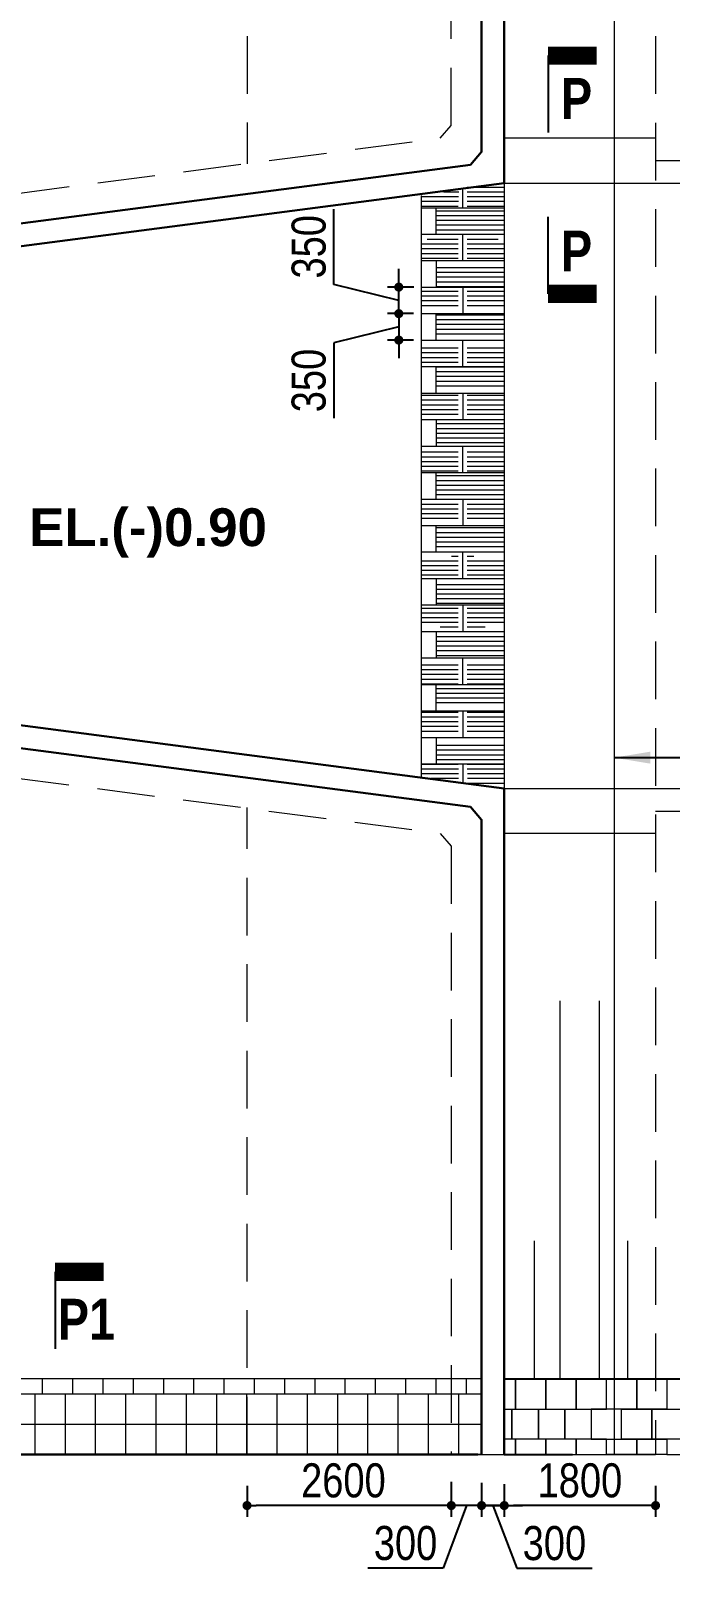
# Model space of a CAD drawing. Extents: x -358915 to 1258323, y -1667244 to -305611.
# Drawn here: x 188271 to 196724, y -1469813 to -1449496 of the extents above; entities that cross this region are included whole.
import ezdxf

# ---------------------------------------------------------------- set-up
doc = ezdxf.new("R2010")
doc.units = 0
doc.header["$LTSCALE"] = 300
doc.header["$MEASUREMENT"] = 0
for name, pattern in [('DASHED2', [9.525, 6.35, -3.175]), ('DASHEDX2', [38.1, 25.4, -12.7]), ('HIDDEN', [0.375, 0.25, -0.125])]:
    doc.linetypes.add(name, pattern=pattern)
doc.layers.get('0').update_dxf_attribs({"linetype": 'CONTINUOUS'})
doc.layers.get('DEFPOINTS').update_dxf_attribs({"linetype": 'CONTINUOUS'})
for name, color, linetype, lineweight in [('Dim', 7, 'CONTINUOUS', 9), ('Dimension', 8, 'CONTINUOUS', 18), ('Grid Line_Outer', 7, 'CONTINUOUS', 5), ('HATCH', 252, 'CONTINUOUS', 5), ('line2', 3, 'CONTINUOUS', 30), ('slop', 8, 'CONTINUOUS', 9)]:
    doc.layers.add(name, color=color, linetype=linetype, lineweight=lineweight)
for name, color, linetype in [('DOTTED', 240, 'DASHED2'), ('LINE', 7, 'CONTINUOUS'), ('Slope', 8, 'CONTINUOUS'), ('TEXT', 10, 'CONTINUOUS')]:
    doc.layers.add(name, color=color, linetype=linetype)
doc.styles.add('1-2', font='arial.ttf')
doc.styles.add('DIM', font='isocp3.shx')
doc.styles.add('SH-T2', font='arial.ttf', dxfattribs={"width": 0.8})
doc.styles.add('text', font='ARIALN.TTF', dxfattribs={"height": 1.6})
doc.linetypes.add('ZIGZAG', pattern='A,0.0001,-0.2,[131,ltypeshp.shx,S=0.2,R=0,X=-0.2,Y=0],-0.4,[131,ltypeshp.shx,S=0.2,R=180,X=0.2,Y=0],-0.2', length=0.8001)
doc.dimstyles.new('dim_240', dxfattribs={"dimtxt": 480, "dimasz": 480, "dimexe": 300, "dimexo": 200, "dimgap": 200, "dimtad": 1, "dimdec": 0, "dimzin": 0, "dimdsep": 46, "dimtxsty": 'DIM', "dimcen": 350, "dimclrd": 5, "dimclre": 5, "dimclrt": 7, "dimadec": 0, "dimazin": 0, "dimtfac": 1, "dimtdec": 0, "dimtmove": 0, "dimatfit": 3, "dimfxl": 20, "dimtolj": 1, "dimtzin": 0, "dimarcsym": 0})

# ---------------------------------------------------------------- blocks, each defined once
blk = doc.blocks.new('_Dot')
at = {"color": 0, "linetype": 'ByBlock', "lineweight": -2}
blk.add_line((-0.5, 0), (-1, 0), dxfattribs=at)
at = {"color": 0, "linetype": 'ByBlock', "const_width": 0.5}
blk.add_lwpolyline([(-0.25, 0, 1), (0.25, 0, 1)], format="xyb", close=True, dxfattribs=at)
blk = doc.blocks.new('*D166')
at = {"layer": 'DEFPOINTS', "color": 0, "transparency": 16777216}
for p in [(194530, -1468604), (196530, -1468624), (194530, -1468985)]:
    blk.add_point(p, dxfattribs=at)
at = {"layer": 'Dim', "color": 5, "lineweight": -2, "transparency": 16777216}
for p, q in [((194530, -1468704), (194530, -1469135)), ((196530, -1468724), (196530, -1469135)), ((196410, -1468985), (194650, -1468985))]:
    blk.add_line(p, q, dxfattribs=at)
at = {"layer": 'Dim', "color": 5, "lineweight": -2, "transparency": 16777216, "xscale": 120, "yscale": 120, "zscale": 120, "rotation": 180}
blk.add_blockref('_Dot', (194530, -1468985), dxfattribs=at)
at = {"layer": 'Dim', "color": 5, "lineweight": -2, "transparency": 16777216, "xscale": 120, "yscale": 120, "zscale": 120}
blk.add_blockref('_Dot', (196530, -1468985), dxfattribs=at)
at = {"layer": 'Dim', "color": 7, "transparency": 16777216, "insert": (195530, -1468655), "char_height": 450, "attachment_point": 5, "style": 'SH-T2'}
blk.add_mtext('\\A1;1800', dxfattribs=at)
blk = doc.blocks.new('*D192')
at = {"layer": 'DEFPOINTS', "color": 0, "transparency": 16777216}
for p in [(191130, -1468624), (193830, -1468624), (191130, -1468985)]:
    blk.add_point(p, dxfattribs=at)
at = {"layer": 'Dim', "color": 5, "lineweight": -2, "transparency": 16777216}
for p, q in [((191130, -1468724), (191130, -1469135)), ((193830, -1468724), (193830, -1469135)), ((193710, -1468985), (191250, -1468985))]:
    blk.add_line(p, q, dxfattribs=at)
at = {"layer": 'Dim', "color": 5, "lineweight": -2, "transparency": 16777216, "xscale": 120, "yscale": 120, "zscale": 120, "rotation": 180}
blk.add_blockref('_Dot', (191130, -1468985), dxfattribs=at)
at = {"layer": 'Dim', "color": 5, "lineweight": -2, "transparency": 16777216, "xscale": 120, "yscale": 120, "zscale": 120}
blk.add_blockref('_Dot', (193830, -1468985), dxfattribs=at)
at = {"layer": 'Dim', "color": 7, "transparency": 16777216, "insert": (192404, -1468655), "char_height": 450, "attachment_point": 5, "style": 'SH-T2'}
blk.add_mtext('\\A1;2600', dxfattribs=at)
blk = doc.blocks.new('*D193')
at = {"layer": 'DEFPOINTS', "color": 0, "transparency": 16777216}
for p in [(194230, -1468595), (194530, -1468624), (194230, -1468985)]:
    blk.add_point(p, dxfattribs=at)
at = {"layer": 'Dim', "color": 5, "lineweight": -2, "transparency": 16777216}
for p, q in [((194230, -1468695), (194230, -1469135)), ((194530, -1468724), (194530, -1469135)), ((194110, -1468985), (193990, -1468985)), ((194530, -1468985), (194230, -1468985)), ((194530, -1468985), (194230, -1468985)), ((194380, -1468985), (194696, -1469813)), ((194650, -1468985), (194770, -1468985)), ((194696, -1469813), (195690, -1469813))]:
    blk.add_line(p, q, dxfattribs=at)
at = {"layer": 'Dim', "color": 5, "lineweight": -2, "transparency": 16777216, "xscale": 120, "yscale": 120, "zscale": 120}
blk.add_blockref('_Dot', (194230, -1468985), dxfattribs=at)
at = {"layer": 'Dim', "color": 5, "lineweight": -2, "transparency": 16777216, "xscale": 120, "yscale": 120, "zscale": 120, "rotation": 180}
blk.add_blockref('_Dot', (194530, -1468985), dxfattribs=at)
at = {"layer": 'Dim', "color": 7, "transparency": 16777216, "insert": (195193, -1469484), "char_height": 450, "attachment_point": 5, "style": 'SH-T2'}
blk.add_mtext('\\A1;300', dxfattribs=at)
blk = doc.blocks.new('*D200')
at = {"layer": 'DEFPOINTS', "color": 0, "transparency": 16777216}
for p in [(193136, -1452884), (193433, -1452884), (193430, -1453234)]:
    blk.add_point(p, dxfattribs=at)
at = {"layer": 'Dim', "color": 5, "lineweight": -2, "transparency": 16777216}
for p, q in [((192277, -1452848), (192277, -1451854)), ((193136, -1452764), (193136, -1452644)), ((193136, -1453059), (192277, -1452848)), ((193333, -1452884), (192986, -1452884)), ((193136, -1453234), (193136, -1452884)), ((193136, -1453234), (193136, -1452884)), ((193330, -1453234), (192986, -1453234)), ((193136, -1453354), (193136, -1453474))]:
    blk.add_line(p, q, dxfattribs=at)
at = {"layer": 'Dim', "color": 5, "lineweight": -2, "transparency": 16777216, "xscale": 120, "yscale": 120, "zscale": 120}
for p, rotation in [((193136, -1452884), 270), ((193136, -1453234), 90)]:
    blk.add_blockref('_Dot', p, dxfattribs=dict(at, rotation=rotation))
at = {"layer": 'Dim', "color": 7, "transparency": 16777216, "insert": (191947, -1452351), "char_height": 450, "attachment_point": 5, "rotation": 90, "style": 'SH-T2'}
blk.add_mtext('\\A1;350', dxfattribs=at)
blk = doc.blocks.new('*D201')
at = {"layer": 'DEFPOINTS', "color": 0, "transparency": 16777216}
for p in [(193430, -1453234), (193136, -1453584), (193430, -1453584)]:
    blk.add_point(p, dxfattribs=at)
at = {"layer": 'Dim', "color": 5, "lineweight": -2, "transparency": 16777216}
for p, q in [((193136, -1453114), (193136, -1452994)), ((193330, -1453234), (192986, -1453234)), ((193136, -1453234), (193136, -1453584)), ((193136, -1453234), (193136, -1453584)), ((193136, -1453409), (192277, -1453621)), ((192277, -1453621), (192277, -1454615)), ((193330, -1453584), (192986, -1453584)), ((193136, -1453704), (193136, -1453824))]:
    blk.add_line(p, q, dxfattribs=at)
at = {"layer": 'Dim', "color": 5, "lineweight": -2, "transparency": 16777216, "xscale": 120, "yscale": 120, "zscale": 120}
for p, rotation in [((193136, -1453234), 270), ((193136, -1453584), 90)]:
    blk.add_blockref('_Dot', p, dxfattribs=dict(at, rotation=rotation))
at = {"layer": 'Dim', "color": 7, "transparency": 16777216, "insert": (191947, -1454118), "char_height": 450, "attachment_point": 5, "rotation": 90, "style": 'SH-T2'}
blk.add_mtext('\\A1;350', dxfattribs=at)
blk = doc.blocks.new('*D211')
at = {"layer": 'DEFPOINTS', "color": 0, "transparency": 16777216}
for p in [(193830, -1468572), (194230, -1468583), (193830, -1468985)]:
    blk.add_point(p, dxfattribs=at)
at = {"layer": 'Dim', "color": 5, "lineweight": -2, "transparency": 16777216}
for p, q in [((193830, -1468672), (193830, -1469135)), ((194230, -1468683), (194230, -1469135)), ((193710, -1468985), (193590, -1468985)), ((194030, -1468985), (193721, -1469813)), ((194230, -1468985), (193830, -1468985)), ((194230, -1468985), (193830, -1468985)), ((194350, -1468985), (194470, -1468985)), ((193721, -1469813), (192728, -1469813))]:
    blk.add_line(p, q, dxfattribs=at)
at = {"layer": 'Dim', "color": 5, "lineweight": -2, "transparency": 16777216, "xscale": 120, "yscale": 120, "zscale": 120}
blk.add_blockref('_Dot', (193830, -1468985), dxfattribs=at)
at = {"layer": 'Dim', "color": 5, "lineweight": -2, "transparency": 16777216, "xscale": 120, "yscale": 120, "zscale": 120, "rotation": 180}
blk.add_blockref('_Dot', (194230, -1468985), dxfattribs=at)
at = {"layer": 'Dim', "color": 7, "transparency": 16777216, "insert": (193225, -1469483), "char_height": 450, "attachment_point": 5, "style": 'SH-T2'}
blk.add_mtext('\\A1;300', dxfattribs=at)
blk = doc.blocks.new('sec')
at = {"layer": 'TEXT', "color": 5, "const_width": 200}
blk.add_lwpolyline([(0, 0), (0, 537)], dxfattribs=at)
at = {"layer": 'TEXT', "color": 5}
blk.add_lwpolyline([(0, 0), (-848, 0)], dxfattribs=at)

msp = doc.modelspace()

# ---------------------------------------------------------------- hatches: boundary and pattern name
at = {"layer": 'Dimension', "lineweight": 13, "ltscale": 2}
h = msp.add_hatch(dxfattribs=at)
h.set_pattern_fill('ANSI31', color=14, scale=500, angle=135, style=0)
h.paths.add_polyline_path([(193430.3, -1451834.1), (193921, -1451834.1), (193929, -1451592.2), (193430.3, -1451672.7)])
h = msp.add_hatch(dxfattribs=at)
h.set_pattern_fill('ANSI31', color=14, scale=500, angle=135, style=0)
h.paths.add_polyline_path([(194530.3, -1451834.1), (194039.6, -1451834.1), (194039.6, -1451534.1), (194530.3, -1451553.1)])
h = msp.add_hatch(dxfattribs=at)
h.set_pattern_fill('ANSI31', color=14, scale=500, angle=135, style=0)
h.paths.add_polyline_path([(194530.3, -1451834.1), (194530.3, -1452134.1), (193630.3, -1452134.1), (193630.3, -1451834.1)])
h = msp.add_hatch(dxfattribs=at)
h.set_pattern_fill('ANSI31', color=14, scale=500, angle=135, style=0)
h.paths.add_polyline_path([(193430.3, -1452534.1), (193921, -1452534.1), (193921, -1452234.1), (193430.3, -1452253.1)])
h = msp.add_hatch(dxfattribs=at)
h.set_pattern_fill('ANSI31', color=14, scale=500, angle=135, style=0)
h.paths.add_polyline_path([(194530.3, -1452534.1), (194039.6, -1452534.1), (194039.6, -1452234.1), (194530.3, -1452253.1)])
h = msp.add_hatch(dxfattribs=at)
h.set_pattern_fill('ANSI31', color=14, scale=500, angle=135, style=0)
h.paths.add_polyline_path([(194530.3, -1452884.1), (194530.3, -1452584.1), (193630.3, -1452584.1), (193630.3, -1452884.1)])
h = msp.add_hatch(dxfattribs=at)
h.set_pattern_fill('ANSI31', color=14, scale=500, angle=135, style=0)
h.paths.add_polyline_path([(193430.3, -1452884.1), (193921, -1452884.1), (193921, -1453184.1), (193430.3, -1453165.1)])
h = msp.add_hatch(dxfattribs=at)
h.set_pattern_fill('ANSI31', color=14, scale=500, angle=135, style=0)
h.paths.add_polyline_path([(194530.3, -1452884.1), (194039.6, -1452884.1), (194039.6, -1453184.1), (194530.3, -1453165.1)])
h = msp.add_hatch(dxfattribs=at)
h.set_pattern_fill('ANSI31', color=14, scale=500, angle=135, style=0)
h.paths.add_polyline_path([(194530.3, -1453234.1), (194530.3, -1453534.1), (193630.3, -1453534.1), (193630.3, -1453234.1)])
h = msp.add_hatch(dxfattribs=at)
h.set_pattern_fill('ANSI31', color=14, scale=500, angle=135, style=0)
h.paths.add_polyline_path([(193430.3, -1453934.1), (193921, -1453934.1), (193921, -1453634.1), (193430.3, -1453653.1)])
h = msp.add_hatch(dxfattribs=at)
h.set_pattern_fill('ANSI31', color=14, scale=500, angle=135, style=0)
h.paths.add_polyline_path([(194530.3, -1453934.1), (194039.6, -1453934.1), (194039.6, -1453634.1), (194530.3, -1453653.1)])
h = msp.add_hatch(dxfattribs=at)
h.set_pattern_fill('ANSI31', color=14, scale=500, angle=135, style=0)
h.paths.add_polyline_path([(194530.3, -1453934.1), (194530.3, -1454234.1), (193630.3, -1454234.1), (193630.3, -1453934.1)])
h = msp.add_hatch(dxfattribs=at)
h.set_pattern_fill('ANSI31', color=14, scale=500, angle=135, style=0)
h.paths.add_polyline_path([(193430.3, -1454284.1), (193921, -1454284.1), (193921, -1454584.1), (193430.3, -1454565.1)])
h = msp.add_hatch(dxfattribs=at)
h.set_pattern_fill('ANSI31', color=14, scale=500, angle=135, style=0)
h.paths.add_polyline_path([(194530.3, -1454284.1), (194039.6, -1454284.1), (194039.6, -1454584.1), (194530.3, -1454565.1)])
h = msp.add_hatch(dxfattribs=at)
h.set_pattern_fill('ANSI31', color=14, scale=500, angle=135, style=0)
h.paths.add_polyline_path([(194530.3, -1454984.1), (194530.3, -1454684.1), (193630.3, -1454684.1), (193630.3, -1454984.1)])
h = msp.add_hatch(dxfattribs=at)
h.set_pattern_fill('ANSI31', color=14, scale=500, angle=135, style=0)
h.paths.add_polyline_path([(193430.3, -1455334.1), (193921, -1455334.1), (193921, -1455034.1), (193430.3, -1455053.1)])
h = msp.add_hatch(dxfattribs=at)
h.set_pattern_fill('ANSI31', color=14, scale=500, angle=135, style=0)
h.paths.add_polyline_path([(194530.3, -1455334.1), (194039.6, -1455334.1), (194039.6, -1455034.1), (194530.3, -1455053.1)])
h = msp.add_hatch(dxfattribs=at)
h.set_pattern_fill('ANSI31', color=14, scale=500, angle=135, style=0)
h.paths.add_polyline_path([(194530.3, -1455334.1), (194530.3, -1455634.1), (193630.3, -1455634.1), (193630.3, -1455334.1)])
h = msp.add_hatch(dxfattribs=at)
h.set_pattern_fill('ANSI31', color=14, scale=500, angle=135, style=0)
h.paths.add_polyline_path([(193430.3, -1455684.1), (193921, -1455684.1), (193921, -1455984.1), (193430.3, -1455965.1)])
h = msp.add_hatch(dxfattribs=at)
h.set_pattern_fill('ANSI31', color=14, scale=500, angle=135, style=0)
h.paths.add_polyline_path([(194530.3, -1455684.1), (194039.6, -1455684.1), (194039.6, -1455984.1), (194530.3, -1455965.1)])
h = msp.add_hatch(dxfattribs=at)
h.set_pattern_fill('ANSI31', color=14, scale=500, angle=135, style=0)
h.paths.add_polyline_path([(194530.3, -1456034.1), (194530.3, -1456334.1), (193630.3, -1456334.1), (193630.3, -1456034.1)])
h = msp.add_hatch(dxfattribs=at)
h.set_pattern_fill('ANSI31', color=14, scale=500, angle=135, style=0)
h.paths.add_polyline_path([(193430.3, -1456734.1), (193921, -1456734.1), (193921, -1456434.1), (193430.3, -1456453.1)])
h = msp.add_hatch(dxfattribs=at)
h.set_pattern_fill('ANSI31', color=14, scale=500, angle=135, style=0)
h.paths.add_polyline_path([(194530.3, -1456734.1), (194039.6, -1456734.1), (194039.6, -1456434.1), (194530.3, -1456453.1)])
h = msp.add_hatch(dxfattribs=at)
h.set_pattern_fill('ANSI31', color=14, scale=500, angle=135, style=0)
h.paths.add_polyline_path([(194530.3, -1457084.1), (194530.3, -1456784.1), (193630.3, -1456784.1), (193630.3, -1457084.1)])
h = msp.add_hatch(dxfattribs=at)
h.set_pattern_fill('ANSI31', color=14, scale=500, angle=135, style=0)
h.paths.add_polyline_path([(193430.3, -1457084.1), (193921, -1457084.1), (193921, -1457384.1), (193430.3, -1457365.1)])
h = msp.add_hatch(dxfattribs=at)
h.set_pattern_fill('ANSI31', color=14, scale=500, angle=135, style=0)
h.paths.add_polyline_path([(194530.3, -1457084.1), (194039.6, -1457084.1), (194039.6, -1457384.1), (194530.3, -1457365.1)])
h = msp.add_hatch(dxfattribs=at)
h.set_pattern_fill('ANSI31', color=14, scale=500, angle=135, style=0)
h.paths.add_polyline_path([(194530.3, -1457784.1), (194530.3, -1457484.1), (193630.3, -1457484.1), (193630.3, -1457784.1)])
h = msp.add_hatch(dxfattribs=at)
h.set_pattern_fill('ANSI31', color=14, scale=500, angle=135, style=0)
h.paths.add_polyline_path([(193430.3, -1458134.1), (193921, -1458134.1), (193921, -1457834.1), (193430.3, -1457853.1)])
h = msp.add_hatch(dxfattribs=at)
h.set_pattern_fill('ANSI31', color=14, scale=500, angle=135, style=0)
h.paths.add_polyline_path([(194530.3, -1458134.1), (194039.6, -1458134.1), (194039.6, -1457834.1), (194530.3, -1457853.1)])
h = msp.add_hatch(dxfattribs=at)
h.set_pattern_fill('ANSI31', color=14, scale=500, angle=135, style=0)
h.paths.add_polyline_path([(194530.3, -1458134.1), (194530.3, -1458434.1), (193630.3, -1458434.1), (193630.3, -1458134.1)])
h = msp.add_hatch(dxfattribs=at)
h.set_pattern_fill('ANSI31', color=14, scale=500, angle=135, style=0)
h.paths.add_polyline_path([(193430.3, -1458484.1), (193921, -1458484.1), (193921, -1458784.1), (193430.3, -1458765.1)])
h = msp.add_hatch(dxfattribs=at)
h.set_pattern_fill('ANSI31', color=14, scale=500, angle=135, style=0)
h.paths.add_polyline_path([(194530.3, -1458484.1), (194039.6, -1458484.1), (194039.6, -1458784.1), (194530.3, -1458765.1)])
h = msp.add_hatch(dxfattribs=at)
h.set_pattern_fill('ANSI31', color=14, scale=500, angle=135, style=0)
h.paths.add_polyline_path([(194530.3, -1459184.1), (194530.3, -1458884.1), (193630.3, -1458884.1), (193630.3, -1459184.1)])
h = msp.add_hatch(dxfattribs=at)
h.set_pattern_fill('ANSI31', color=14, scale=500, angle=135, style=0)
h.paths.add_polyline_path([(193430.3, -1459184.1), (193921, -1459184.1), (193929, -1459425.9), (193430.3, -1459357)])
h = msp.add_hatch(dxfattribs=at)
h.set_pattern_fill('ANSI31', color=14, scale=500, angle=135, style=0)
h.paths.add_polyline_path([(194530.3, -1459184.1), (194039.6, -1459184.1), (194045.5, -1459442), (194530.3, -1459465.1)])

# ---------------------------------------------------------------- linework, layer by layer
at = {"layer": 'Dim', "color": 8, "ltscale": 500}
for p, q in [((195270.6, -1467309.1), (195270.6, -1462316.3)), ((195789.6, -1467309.1), (195789.6, -1462316.8)), ((194929.6, -1467309.1), (194929.6, -1465487.7)), ((196161.6, -1467309.1), (196161.6, -1465487.7))]:
    msp.add_line(p, q, dxfattribs=at)
at = {"layer": 'Dimension', "color": 0, "lineweight": 13, "ltscale": 2}
for p, q in [((196530.3, -1451209.1), (208830.3, -1451209.1)), ((193430.3, -1451672.7), (193430.3, -1459357)), ((194530.3, -1451509.1), (194530.3, -1459509.1)), ((194530.3, -1451509.1), (202517.6, -1451509.1)), ((194530.3, -1459509.1), (202517.6, -1459509.1)), ((196530.3, -1459809.1), (208830.3, -1459809.1))]:
    msp.add_line(p, q, dxfattribs=at)
at = {"layer": 'Dimension', "color": 8, "lineweight": 13, "ltscale": 2}
for p, q in [((193980.3, -1451834.1), (193980.3, -1451585.1)), ((193430.3, -1451834.1), (194530.3, -1451834.1)), ((193630.3, -1452184.1), (193630.3, -1451834.1)), ((193430.3, -1452184.1), (194530.3, -1452184.1)), ((193980.3, -1452534.1), (193980.3, -1452184.1)), ((193430.3, -1452534.1), (194530.3, -1452534.1)), ((193630.3, -1452534.1), (193630.3, -1452884.1)), ((193430.3, -1452884.1), (194530.3, -1452884.1)), ((193980.3, -1452884.1), (193980.3, -1453234.1)), ((193430.3, -1453234.1), (194530.3, -1453234.1)), ((193630.3, -1453584.1), (193630.3, -1453234.1)), ((193430.3, -1453584.1), (194530.3, -1453584.1)), ((193980.3, -1453934.1), (193980.3, -1453584.1)), ((193430.3, -1453934.1), (194530.3, -1453934.1)), ((193630.3, -1454284.1), (193630.3, -1453934.1)), ((193430.3, -1454284.1), (194530.3, -1454284.1)), ((193980.3, -1454284.1), (193980.3, -1454634.1)), ((193430.3, -1454634.1), (194530.3, -1454634.1)), ((193630.3, -1454634.1), (193630.3, -1454984.1)), ((193430.3, -1454984.1), (194530.3, -1454984.1)), ((193980.3, -1455334.1), (193980.3, -1454984.1)), ((193430.3, -1455334.1), (194530.3, -1455334.1)), ((193630.3, -1455684.1), (193630.3, -1455334.1)), ((193430.3, -1455684.1), (194530.3, -1455684.1)), ((193980.3, -1455684.1), (193980.3, -1456034.1)), ((193430.3, -1456034.1), (194530.3, -1456034.1)), ((193630.3, -1456384.1), (193630.3, -1456034.1)), ((193430.3, -1456384.1), (194530.3, -1456384.1)), ((193980.3, -1456734.1), (193980.3, -1456384.1)), ((193430.3, -1456734.1), (194530.3, -1456734.1)), ((193630.3, -1456734.1), (193630.3, -1457084.1)), ((193430.3, -1457084.1), (194530.3, -1457084.1)), ((193980.3, -1457084.1), (193980.3, -1457434.1)), ((193430.3, -1457434.1), (194530.3, -1457434.1)), ((193630.3, -1457434.1), (193630.3, -1457784.1)), ((193430.3, -1457784.1), (194530.3, -1457784.1)), ((193980.3, -1458134.1), (193980.3, -1457784.1)), ((193430.3, -1458134.1), (194530.3, -1458134.1)), ((193630.3, -1458484.1), (193630.3, -1458134.1)), ((193430.3, -1458484.1), (194530.3, -1458484.1)), ((193980.3, -1458484.1), (193980.3, -1458834.1)), ((193430.3, -1458834.1), (194530.3, -1458834.1)), ((193630.3, -1458834.1), (193630.3, -1459184.1)), ((193430.3, -1459184.1), (194530.3, -1459184.1)), ((193980.3, -1459184.1), (193980.3, -1459433))]:
    msp.add_line(p, q, dxfattribs=at)
at = {"layer": 'Dimension', "color": 0, "lineweight": 30, "ltscale": 2, "elevation": 0}
for points in [[(180179, -1453382.5), (194530.3, -1451509.1), (194530.3, -1442709.8)], [(194180.5, -1468308.8), (181056.7, -1468309)]]:
    msp.add_lwpolyline(points, dxfattribs=at)
at = {"layer": 'Dimension', "color": 0, "lineweight": 30, "ltscale": 2}
for points in [[(180727.2, -1453008.6), (194081.6, -1451266.3), (194230.3, -1451096.5), (194230.3, -1442709.3)], [(180178.8, -1457633.7), (194530.3, -1459509.1), (194530.3, -1468308.9)], [(180727.2, -1458009.6), (194081.6, -1459751.8), (194230.3, -1459921.7), (194230.3, -1468308.9)]]:
    msp.add_lwpolyline(points, dxfattribs=at)
at = {"layer": 'Dimension', "color": 4, "lineweight": 13, "ltscale": 2, "elevation": 0}
for points in [[(194680.2, -1467309.1), (194530.3, -1467309.1), (194530.3, -1467709.1), (194680.2, -1467709.1)], [(195080.3, -1467309.1), (194680.2, -1467309.1), (194680.2, -1467709.1), (195080.3, -1467709.1)], [(195480.5, -1467309.1), (195080.3, -1467309.1), (195080.3, -1467709.1), (195480.5, -1467709.1)], [(195880.6, -1467309.1), (195480.5, -1467309.1), (195480.5, -1467709.1), (195880.6, -1467709.1)], [(195880.6, -1467309.1), (196280.8, -1467309.1), (196280.8, -1467709.1), (195880.6, -1467709.1)], [(196280.8, -1467309.1), (196680.9, -1467309.1), (196680.9, -1467709.1), (196280.8, -1467709.1)], [(197081.1, -1467309.1), (196680.9, -1467309.1), (196680.9, -1467709.1), (197081.1, -1467709.1)], [(194530.3, -1467709.1), (194630.3, -1467709.1), (194630.3, -1468109.1), (194530.3, -1468109.1)], [(194630.3, -1467709.1), (194980.4, -1467709.1), (194980.4, -1468109.1), (194630.3, -1468109.1)], [(194980.4, -1467709.1), (195330.5, -1467709.1), (195330.5, -1468109.1), (194980.4, -1468109.1)], [(195330.5, -1467709.1), (195680.6, -1467709.1), (195680.6, -1468109.1), (195330.5, -1468109.1)], [(196080.7, -1467709.1), (195680.6, -1467709.1), (195680.6, -1468109.1), (196080.7, -1468109.1)], [(196080.7, -1467709.1), (196480.9, -1467709.1), (196480.9, -1468109.1), (196080.7, -1468109.1)], [(196480.9, -1467709.1), (196881, -1467709.1), (196881, -1468109.1), (196480.9, -1468109.1)]]:
    msp.add_lwpolyline(points, close=True, dxfattribs=at)
at = {"layer": 'Dimension', "color": 2, "lineweight": 13, "ltscale": 2, "elevation": 0}
for points in [[(194680.2, -1468109.1), (194530.3, -1468109.1), (194530.3, -1468308.9), (194680.2, -1468308.9)], [(195080.3, -1468109.1), (194680.2, -1468109.1), (194680.2, -1468308.9), (195080.3, -1468308.9)], [(195480.5, -1468109.1), (195080.3, -1468109.1), (195080.3, -1468308.8), (195480.5, -1468308.8)], [(195880.6, -1468109.1), (195480.5, -1468109.1), (195480.5, -1468308.8), (195880.6, -1468308.8)], [(195880.6, -1468109.1), (196280.8, -1468109.1), (196280.8, -1468308.8), (195880.6, -1468308.8)], [(196280.8, -1468109.1), (196681, -1468109.1), (196680.9, -1468308.8), (196280.8, -1468308.8)], [(197081.1, -1468109.1), (196681, -1468109.1), (196680.9, -1468308.8), (197081.1, -1468308.8)]]:
    msp.add_lwpolyline(points, close=True, dxfattribs=at)
at = {"layer": 'DOTTED', "color": 4, "linetype": 'DASHEDX2', "lineweight": 20, "ltscale": 0.1}
for points in [[(180090.1, -1452690), (193681.6, -1450916.1), (193830.3, -1450746.3), (193830.3, -1442709.3)], [(191130.3, -1442709.3), (191130.3, -1451256.7)], [(196530.3, -1442709.9), (196530.3, -1468308.8)], [(180086.1, -1458327.6), (193681.6, -1460102), (193830.3, -1460271.8), (193830.3, -1468308.8)], [(191130.3, -1468308.8), (191130.3, -1459761.4)]]:
    msp.add_lwpolyline(points, dxfattribs=at)
at = {"layer": 'DOTTED', "linetype": 'ZIGZAG', "lineweight": 20, "ltscale": 2}
msp.add_lwpolyline([(195980.7, -1442709.8), (195980.7, -1468312.6)], dxfattribs=at)
at = {"layer": 'DOTTED', "color": 4, "linetype": 'HIDDEN', "lineweight": 20, "ltscale": 2500000.0, "elevation": 0}
msp.add_lwpolyline([(191130.3, -1468308.9), (196530.3, -1468308.9)], dxfattribs=at)
at = {"layer": 'Grid Line_Outer', "ltscale": 2}
for points in [[(196530.3, -1450915.6), (194530.3, -1450915.6)], [(196530.3, -1460102.5), (194530.3, -1460102.5)]]:
    msp.add_lwpolyline(points, dxfattribs=at)
at = {"layer": 'HATCH', "color": 8}
for p, q in [((181017, -1467308), (194228.7, -1467308)), ((188428.7, -1467508), (188428.7, -1467308)), ((188828.7, -1467508), (188828.7, -1467308)), ((189228.7, -1467508), (189228.7, -1467308)), ((189628.7, -1467508), (189628.7, -1467308)), ((190028.7, -1467508), (190028.7, -1467308)), ((190428.7, -1467508), (190428.7, -1467308)), ((190828.7, -1467508), (190828.7, -1467308)), ((191228.7, -1467508), (191228.7, -1467308)), ((191628.7, -1467508), (191628.7, -1467308)), ((192028.7, -1467508), (192028.7, -1467308)), ((192428.7, -1467508), (192428.7, -1467308)), ((192828.7, -1467508), (192828.7, -1467308)), ((193228.7, -1467508), (193228.7, -1467308)), ((193628.7, -1467508), (193628.7, -1467308)), ((194028.7, -1467508), (194028.7, -1467308)), ((194228.7, -1468308), (194228.7, -1467308)), ((181017, -1467508), (194228.7, -1467508)), ((188328.7, -1468308), (188328.7, -1467508)), ((188728.7, -1468308), (188728.7, -1467508)), ((189128.7, -1468308), (189128.7, -1467508)), ((189528.7, -1468308), (189528.7, -1467508)), ((189928.7, -1468308), (189928.7, -1467508)), ((190328.7, -1468308), (190328.7, -1467508)), ((190728.7, -1468308), (190728.7, -1467508)), ((191128.7, -1468308), (191128.7, -1467508)), ((191528.7, -1468308), (191528.7, -1467508)), ((191928.7, -1468308), (191928.7, -1467508)), ((192328.7, -1468308), (192328.7, -1467508)), ((192728.7, -1468308), (192728.7, -1467508)), ((193128.7, -1468308), (193128.7, -1467508)), ((193528.7, -1468308), (193528.7, -1467508)), ((193928.7, -1468308), (193928.7, -1467508)), ((181017, -1467908), (194228.7, -1467908)), ((181055.6, -1468308), (194228.7, -1468308))]:
    msp.add_line(p, q, dxfattribs=at)
at = {"layer": 'LINE', "ltscale": 50}
msp.add_line((194530.3, -1467309.1, 0), (220986.4, -1467309.1), dxfattribs=at)
msp.add_line((194530.3, -1467309.1, 0), (220986.4, -1467309.1), dxfattribs=at)
at = {"layer": 'Slope', "ltscale": 50}
msp.add_lwpolyline([(194530.3, -1468308.8), (195430.4, -1468308.3)], dxfattribs=at)

# ---------------------------------------------------------------- block references
at = {"layer": 'slop', "yscale": 1.200000000011642, "zscale": 1.199999999999818, "rotation": 270}
for p, xscale in [((195108.8, -1449824.3), -1.200000000011642), ((195108.8, -1452973.4), 1.200000000011642), ((188592.7, -1465896.5), -1.200000000011642)]:
    msp.add_blockref('sec', p, dxfattribs=dict(at, xscale=xscale))

# ---------------------------------------------------------------- texts
at = {"layer": 'Dimension', "color": 0, "lineweight": 13, "ltscale": 2, "insert": (189821.1, -1456131.9), "char_height": 500, "width": 2351.861, "attachment_point": 5, "style": '1-2'}
msp.add_mtext('{\\fArial|b1|i0|c0|p34;\\C6;EL.(-)0.90}', dxfattribs=at)
at = {"layer": 'TEXT', "color": 7, "char_height": 540, "width": 440.719, "style": 'text'}
for s, insert, attachment_point in [('{\\fArial Narrow|b1|i0|c0|p34;P}', (195278.9, -1450120.7), 1), ('{\\fArial Narrow|b1|i0|c0|p34;P}', (195278.9, -1452676.9), 7), ('{\\fArial Narrow|b1|i0|c0|p34;P1}', (189385.2, -1466793.1, 0), 9)]:
    msp.add_mtext(s, dxfattribs=dict(at, insert=insert, attachment_point=attachment_point))

# ---------------------------------------------------------------- dimensions: what is measured, and where the dimension line sits
at = {"layer": 'Dim', "color": 1}
for base, p2, angle, picture, middle in [((193135.8, -1452884.1), (193433.1, -1452884.1), 90, '*D200', (192277.1, -1452747.5)), ((193135.8, -1453584.1), (193430.3, -1453584.1), 270, '*D201', (192277.1, -1453720.6))]:
    dim = msp.add_linear_dim(base=base, p1=(193430.3, -1453234.1), p2=p2, angle=angle, dimstyle='dim_240', override={"dimtxt": 450, "dimasz": 120, "dimexe": 150, "dimexo": 100, "dimgap": 100, "dimtxsty": 'SH-T2', "dimblk1": 'Dot', "dimblk2": 'Dot', "dimsah": 1, "dimtmove": 1}, dxfattribs=at)
    dim.commit()
    dim.dimension.update_dxf_attribs({"geometry": picture, "text_midpoint": middle, "dimtype": 160})
at = {"layer": 'Dim'}
dim = msp.add_linear_dim(base=(191130.3, -1468984.7), p1=(193830.3, -1468623.6), p2=(191130.3, -1468623.6), text='2600', dimstyle='dim_240', override={"dimtxt": 450, "dimasz": 120, "dimexe": 150, "dimexo": 100, "dimgap": 100, "dimtxsty": 'SH-T2', "dimblk1": 'Dot', "dimblk2": 'Dot', "dimsah": 1, "dimtmove": 1}, dxfattribs=at)
dim.commit()
dim.dimension.update_dxf_attribs({"geometry": '*D192', "text_midpoint": (192403.7, -1468984.7), "dimtype": 160})
for base, p1, p2, text, picture, middle in [((194530.3, -1468984.7), (196530.3, -1468623.6), (194530.3, -1468603.9), '1800', '*D166', (195530.3, -1468984.7)), ((193830.3, -1468984.7), (194230.3, -1468582.6), (193830.3, -1468572), '300', '*D211', (193621.5, -1469813.3))]:
    dim = msp.add_linear_dim(base=base, p1=p1, p2=p2, angle=180, text=text, dimstyle='dim_240', override={"dimtxt": 450, "dimasz": 120, "dimexe": 150, "dimexo": 100, "dimgap": 100, "dimtxsty": 'SH-T2', "dimblk1": 'Dot', "dimblk2": 'Dot', "dimsah": 1, "dimtmove": 1}, dxfattribs=at)
    dim.commit()
    dim.dimension.update_dxf_attribs({"geometry": picture, "text_midpoint": middle, "dimtype": 160})
dim = msp.add_linear_dim(base=(194230.3, -1468984.7), p1=(194530.3, -1468623.6), p2=(194230.3, -1468594.9), angle=180, dimstyle='dim_240', override={"dimtxt": 450, "dimasz": 120, "dimexe": 150, "dimexo": 100, "dimgap": 100, "dimtxsty": 'SH-T2', "dimblk1": 'Dot', "dimblk2": 'Dot', "dimsah": 1, "dimtmove": 1}, dxfattribs=at)
dim.commit()
dim.dimension.update_dxf_attribs({"geometry": '*D193', "text_midpoint": (194795.7, -1469813.5), "dimtype": 160})

# ---------------------------------------------------------------- leaders
at = {"layer": 'line2', "color": 1}
msp.add_leader([(195980.7, -1459101.9, 0), (197476.7, -1459101.9, 0), (197476.7, -1458688.8, 0)], dimstyle='dim_240', override={"dimgap": 200, "dimtad": 0}, dxfattribs=at)

doc.saveas('drawing.dxf')
